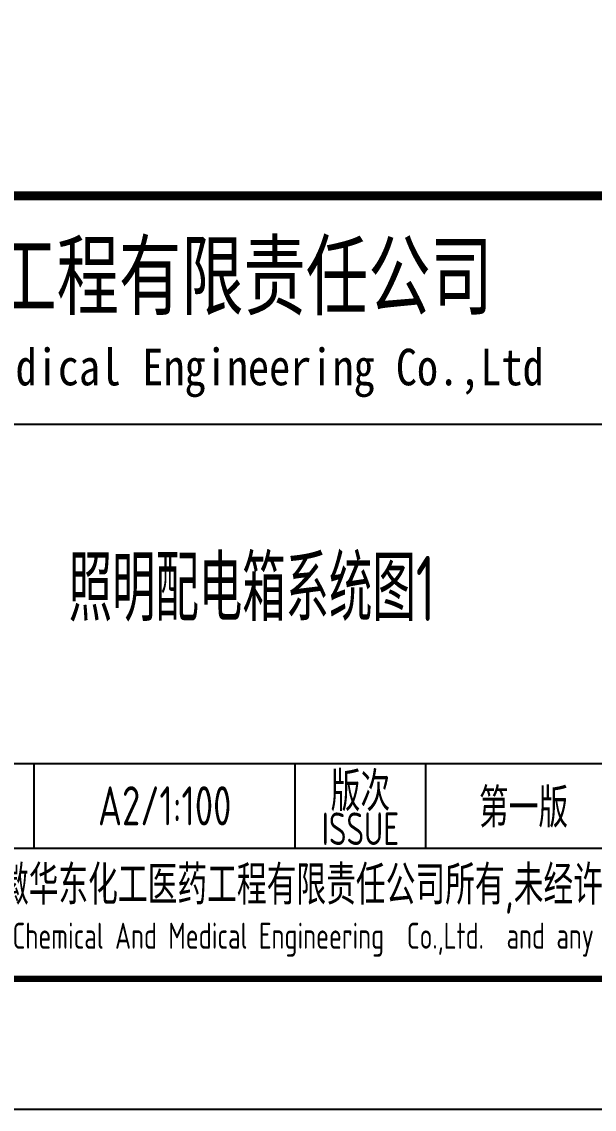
# Model space of a CAD drawing. Extents: x 6250600 to 6678662, y -692028 to -290561.
# Drawn here: x 6378524 to 6382911, y -372379 to -364044 of the extents above; entities that cross this region are included whole.
import ezdxf
from ezdxf.enums import TextEntityAlignment as Align

# ---------------------------------------------------------------- set-up
doc = ezdxf.new("R2010")
doc.units = 0
doc.header["$LTSCALE"] = 1000
doc.header["$MEASUREMENT"] = 0
doc.layers.get('0').update_dxf_attribs({"linetype": 'CONTINUOUS'})
doc.layers.add('PUB_TITLE', color=4, linetype='CONTINUOUS')
doc.styles.add('AHD', font='sceie.shx', dxfattribs={"width": 0.7, "bigfont": 'sceic.shx'})
doc.styles.add('ECEC_TQ_S', font='')
doc.styles.get('ECEC_TQ_S').set_extended_font_data('SimSun')

msp = doc.modelspace()

# ---------------------------------------------------------------- linework, layer by layer
for p, q in [((6372119.6, -367128.7), (6390119.6, -367128.7)), ((6372119.6, -369728.7), (6390119.6, -369728.7)), ((6378619.6, -370378.7), (6378619.6, -369728.7)), ((6380619.6, -370378.7), (6380619.6, -369728.7)), ((6381619.6, -370378.7), (6381619.6, -369728.7)), ((6372119.6, -370378.7), (6390119.6, -370378.7)), ((6372119.6, -371378.7), (6390119.6, -371378.7))]:
    msp.add_line(p, q)
msp.add_lwpolyline([(6390119.6, -365378.7, 70, 70, 0), (6372119.6, -365378.7, 70, 70, 0), (6372119.6, -371378.7, 0, 0, 0)], format="xyseb")
at = {"layer": 'PUB_TITLE', "linetype": 'Continuous'}
msp.add_lwpolyline([(6331719.6, -372378.7), (6391119.6, -372378.7), (6391119.6, -330378.7), (6331719.6, -330378.7)], close=True, dxfattribs=at)
at = {"layer": 'PUB_TITLE', "const_width": 50}
msp.add_lwpolyline([(6334219.6, -371378.7), (6390119.6, -371378.7), (6390119.6, -331378.7), (6334219.6, -331378.7)], close=True, dxfattribs=at)

# ---------------------------------------------------------------- texts
for s, height, style, width, p in [('安徽华东化工医药工程有限责任公司', 500, 'ECEC_TQ_S', 0.7, (6378314.5, -365978.7)), ('安徽华东化工医药工程有限责任公司', 500, 'ECEC_TQ_S', 0.7, (6378314.5, -365978.7)), ('Anhui Huadong Chemical & Medical Engineering Co.,Ltd', 280, 'ECEC_TQ_S', 0.85, (6378314.5, -366728.7)), ('Anhui Huadong Chemical & Medical Engineering Co.,Ltd', 280, 'ECEC_TQ_S', 0.85, (6378314.5, -366728.7)), ('照明配电箱系统图1', 500, 'AHD', 0.7, (6380288.4, -368362.8)), ('版次', 300, 'AHD', 0.8, (6381119.6, -369928.7)), ('版次', 300, 'AHD', 0.8, (6381119.6, -369928.7)), ('ISSUE', 250, 'AHD', 0.8, (6381119.6, -370228.7)), ('ISSUE', 250, 'AHD', 0.8, (6381119.6, -370228.7)), ('本文件专有权属安徽华东化工医药工程有限责任公司所有,未经许可不得复制或转让给第三方', 300, 'AHD', 0.8, (6381119.6, -370678.7)), ('本文件专有权属安徽华东化工医药工程有限责任公司所有,未经许可不得复制或转让给第三方', 300, 'AHD', 0.8, (6381119.6, -370678.7)), ('The proprietary right of this document belongs to Anhui Huadong Chemical And Medical Engineering  Co.,Ltd.  and any replication or transfer to the 3rd. side is forbidden without its permission. ', 200, 'AHD', 0.8, (6381119.6, -371078.7)), ('The proprietary right of this document belongs to Anhui Huadong Chemical And Medical Engineering  Co.,Ltd.  and any replication or transfer to the 3rd. side is forbidden without its permission. ', 200, 'AHD', 0.8, (6381119.6, -371078.7))]:
    msp.add_text(s, height=height, dxfattribs=dict(style=style, width=width)).set_placement(p, align=Align.MIDDLE)
at = {"style": 'AHD', "width": 0.8}
for tag, text, p in [('A2/1:100', '1:100', (6379619.6, -370053.7)), ('第一版', '0', (6382369.6, -370053.7))]:
    msp.add_attdef(tag, text=text, height=300, dxfattribs=at).set_placement(p, align=Align.MIDDLE)

doc.saveas('drawing.dxf')
